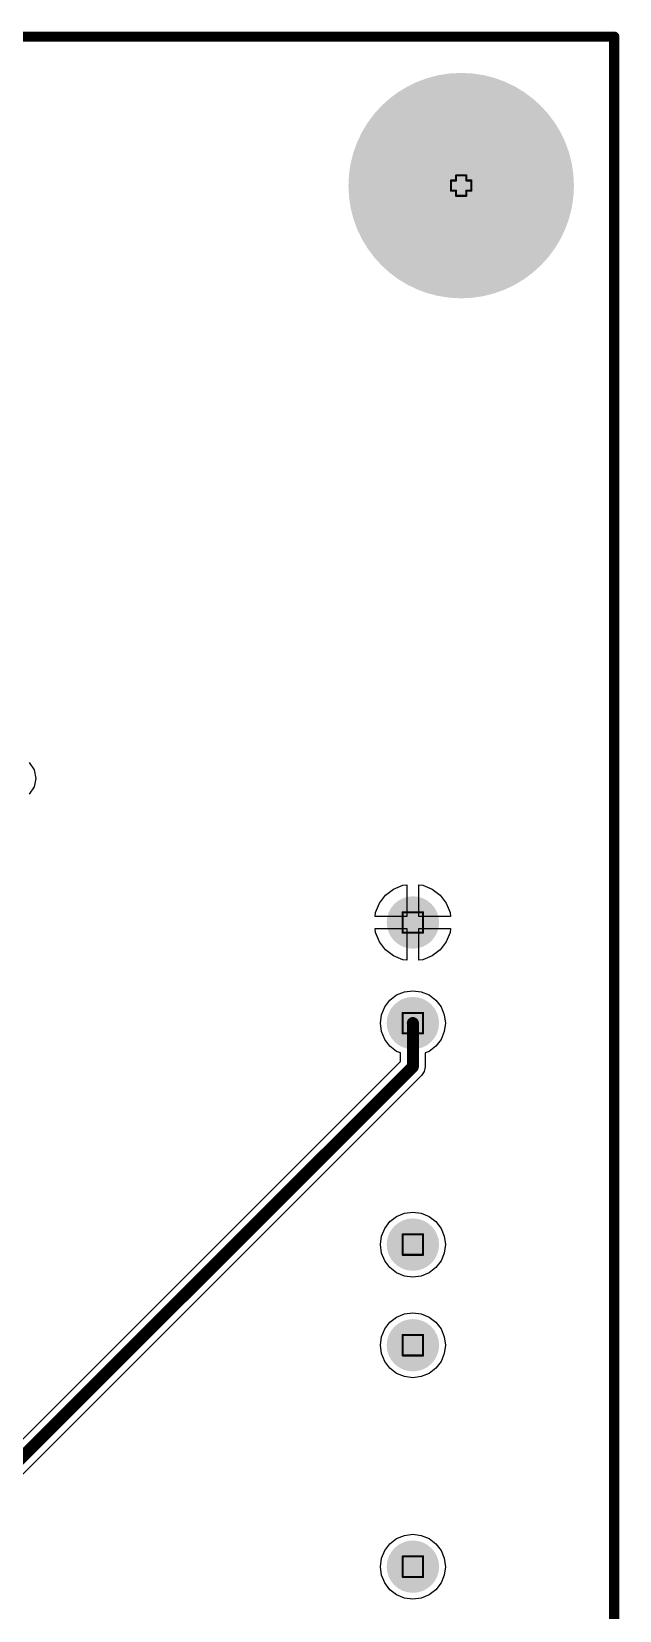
# Model space of a CAD drawing. Header units: millimetres. Extents: x -4.38 to -1.03, y 0 to 2.6.
# Drawn here: x -1.603 to -1.028, y 1.06 to 2.603 of the extents above; entities that cross this region are included whole.
import ezdxf

# ---------------------------------------------------------------- set-up
doc = ezdxf.new("R2010")
doc.units = ezdxf.units.MM
doc.header["$MEASUREMENT"] = 0
for name, color, linetype in [('BottomLayer', 5, 'Continuous'), ('DrillDrawing', 1, 'Continuous'), ('Mechanical1', 6, 'Continuous'), ('PadHoleLayer', 156, 'Continuous')]:
    doc.layers.add(name, color=color, linetype=linetype)

msp = doc.modelspace()

# ---------------------------------------------------------------- hatches: boundary and pattern name
at = {"layer": 'BottomLayer'}
h = msp.add_hatch(color=5, dxfattribs=at)
edge = h.paths.add_edge_path()
edge.add_arc((-1.1829, 2.4528), 0.1102, 0, 360, ccw=False)
h = msp.add_hatch(color=5, dxfattribs=at)
edge = h.paths.add_edge_path()
edge.add_arc((-1.2301, 1.7323), 0.0256, 0, 360, ccw=False)
h = msp.add_hatch(color=5, dxfattribs=at)
edge = h.paths.add_edge_path()
edge.add_arc((-1.2301, 1.6339), 0.0256, 0, 360, ccw=False)
h = msp.add_hatch(color=5, dxfattribs=at)
edge = h.paths.add_edge_path()
edge.add_arc((-1.2301, 1.4173), 0.0256, 0, 360, ccw=False)
h = msp.add_hatch(color=5, dxfattribs=at)
edge = h.paths.add_edge_path()
edge.add_arc((-1.2301, 1.3189), 0.0256, 0, 360, ccw=False)
h = msp.add_hatch(color=5, dxfattribs=at)
edge = h.paths.add_edge_path()
edge.add_arc((-1.2301, 1.1024), 0.0256, 0, 360, ccw=False)
at = {"layer": 'PadHoleLayer'}
h = msp.add_hatch(color=156, dxfattribs=at)
edge = h.paths.add_edge_path()
edge.add_arc((-1.1829, 2.4528), 0.063, 0, 360, ccw=False)
h = msp.add_hatch(color=156, dxfattribs=at)
edge = h.paths.add_edge_path()
edge.add_arc((-1.2301, 1.7323), 0.0197, 0, 360, ccw=False)
h = msp.add_hatch(color=156, dxfattribs=at)
edge = h.paths.add_edge_path()
edge.add_arc((-1.2301, 1.6339), 0.0197, 0, 360, ccw=False)
h = msp.add_hatch(color=156, dxfattribs=at)
edge = h.paths.add_edge_path()
edge.add_arc((-1.2301, 1.4173), 0.0197, 0, 360, ccw=False)
h = msp.add_hatch(color=156, dxfattribs=at)
edge = h.paths.add_edge_path()
edge.add_arc((-1.2301, 1.3189), 0.0197, 0, 360, ccw=False)
h = msp.add_hatch(color=156, dxfattribs=at)
edge = h.paths.add_edge_path()
edge.add_arc((-1.2301, 1.1024), 0.0197, 0, 360, ccw=False)

# ---------------------------------------------------------------- linework, layer by layer
at = {"layer": 'BottomLayer'}
for p, q in [((-1.0333, 2.5984), (-4.3797, 2.5984)), ((-1.0333, 0), (-1.0333, 2.5984)), ((-1.6051, 1.8888), (-1.6003, 1.8817)), ((-1.6003, 1.8817), (-1.5986, 1.8732)), ((-1.5986, 1.8732), (-1.6003, 1.8648)), ((-1.6003, 1.8648), (-1.6051, 1.8576)), ((-1.2568, 1.759), (-1.249, 1.765)), ((-1.249, 1.765), (-1.2399, 1.7687)), ((-1.2399, 1.7687), (-1.236, 1.7692)), ((-1.236, 1.7692), (-1.236, 1.7382)), ((-1.2242, 1.7382), (-1.2242, 1.7692)), ((-1.2242, 1.7692), (-1.2204, 1.7687)), ((-1.2204, 1.7687), (-1.2113, 1.765)), ((-1.2113, 1.765), (-1.2035, 1.759)), ((-1.2666, 1.742), (-1.2628, 1.7511)), ((-1.2628, 1.7511), (-1.2568, 1.759)), ((-1.2035, 1.759), (-1.1975, 1.7511)), ((-1.1975, 1.7511), (-1.1937, 1.742)), ((-1.2671, 1.7382), (-1.2666, 1.742)), ((-1.236, 1.7382), (-1.2671, 1.7382)), ((-1.1932, 1.7382), (-1.2242, 1.7382)), ((-1.1937, 1.742), (-1.1932, 1.7382)), ((-1.2666, 1.7225), (-1.2671, 1.7264)), ((-1.2671, 1.7264), (-1.236, 1.7264)), ((-1.2628, 1.7134), (-1.2666, 1.7225)), ((-1.236, 1.7264), (-1.236, 1.6953)), ((-1.2242, 1.6953), (-1.2242, 1.7264)), ((-1.2242, 1.7264), (-1.1932, 1.7264)), ((-1.1937, 1.7225), (-1.1975, 1.7134)), ((-1.1932, 1.7264), (-1.1937, 1.7225)), ((-1.2568, 1.7056), (-1.2628, 1.7134)), ((-1.249, 1.6996), (-1.2568, 1.7056)), ((-1.2399, 1.6958), (-1.249, 1.6996)), ((-1.2113, 1.6996), (-1.2204, 1.6958)), ((-1.2035, 1.7056), (-1.2113, 1.6996)), ((-1.1975, 1.7134), (-1.2035, 1.7056)), ((-1.236, 1.6953), (-1.2399, 1.6958)), ((-1.2204, 1.6958), (-1.2242, 1.6953)), ((-1.2576, 1.6497), (-1.2526, 1.6563)), ((-1.2526, 1.6563), (-1.246, 1.6614)), ((-1.246, 1.6614), (-1.2384, 1.6645)), ((-1.2384, 1.6645), (-1.2301, 1.6656)), ((-1.2301, 1.6656), (-1.2219, 1.6645)), ((-1.2219, 1.6645), (-1.2142, 1.6614)), ((-1.2142, 1.6614), (-1.2077, 1.6563)), ((-1.2077, 1.6563), (-1.2026, 1.6497)), ((-1.2619, 1.6339), (-1.2608, 1.6421)), ((-1.2608, 1.6421), (-1.2576, 1.6497)), ((-1.2026, 1.6497), (-1.1994, 1.6421)), ((-1.1994, 1.6421), (-1.1984, 1.6339)), ((-1.2608, 1.6256), (-1.2619, 1.6339)), ((-1.2576, 1.618), (-1.2608, 1.6256)), ((-1.1994, 1.6256), (-1.2026, 1.618)), ((-1.1984, 1.6339), (-1.1994, 1.6256)), ((-1.2526, 1.6114), (-1.2576, 1.618)), ((-1.246, 1.6063), (-1.2526, 1.6114)), ((-1.2422, 1.6048), (-1.246, 1.6063)), ((-1.2142, 1.6063), (-1.2181, 1.6048)), ((-1.2077, 1.6114), (-1.2142, 1.6063)), ((-1.2026, 1.618), (-1.2077, 1.6114)), ((-1.6838, 1.1546), (-1.2422, 1.5963)), ((-1.2422, 1.5963), (-1.2422, 1.6048)), ((-1.2181, 1.5913), (-1.219, 1.5867)), ((-1.2181, 1.6048), (-1.2181, 1.5913)), ((-1.2181, 1.5913), (-1.2181, 1.5913)), ((-1.2216, 1.5827), (-1.6703, 1.1341)), ((-1.219, 1.5867), (-1.2216, 1.5827)), ((-1.2576, 1.4332), (-1.2526, 1.4398)), ((-1.2526, 1.4398), (-1.246, 1.4448)), ((-1.246, 1.4448), (-1.2384, 1.448)), ((-1.2384, 1.448), (-1.2301, 1.4491)), ((-1.2301, 1.4491), (-1.2219, 1.448)), ((-1.2219, 1.448), (-1.2142, 1.4448)), ((-1.2142, 1.4448), (-1.2077, 1.4398)), ((-1.2077, 1.4398), (-1.2026, 1.4332)), ((-1.2619, 1.4173), (-1.2608, 1.4255)), ((-1.2608, 1.4255), (-1.2576, 1.4332)), ((-1.2026, 1.4332), (-1.1994, 1.4255)), ((-1.1994, 1.4255), (-1.1984, 1.4173)), ((-1.2608, 1.4091), (-1.2619, 1.4173)), ((-1.2576, 1.4014), (-1.2608, 1.4091)), ((-1.1994, 1.4091), (-1.2026, 1.4014)), ((-1.1984, 1.4173), (-1.1994, 1.4091)), ((-1.2526, 1.3949), (-1.2576, 1.4014)), ((-1.246, 1.3898), (-1.2526, 1.3949)), ((-1.2384, 1.3866), (-1.246, 1.3898)), ((-1.2142, 1.3898), (-1.2219, 1.3866)), ((-1.2077, 1.3949), (-1.2142, 1.3898)), ((-1.2026, 1.4014), (-1.2077, 1.3949)), ((-1.2301, 1.3856), (-1.2384, 1.3866)), ((-1.2219, 1.3866), (-1.2301, 1.3856)), ((-1.2526, 1.3414), (-1.246, 1.3464)), ((-1.246, 1.3464), (-1.2384, 1.3496)), ((-1.2384, 1.3496), (-1.2301, 1.3507)), ((-1.2301, 1.3507), (-1.2219, 1.3496)), ((-1.2219, 1.3496), (-1.2142, 1.3464)), ((-1.2142, 1.3464), (-1.2077, 1.3414)), ((-1.2608, 1.3271), (-1.2576, 1.3348)), ((-1.2576, 1.3348), (-1.2526, 1.3414)), ((-1.2077, 1.3414), (-1.2026, 1.3348)), ((-1.2026, 1.3348), (-1.1994, 1.3271)), ((-1.2619, 1.3189), (-1.2608, 1.3271)), ((-1.2608, 1.3107), (-1.2619, 1.3189)), ((-1.1994, 1.3271), (-1.1984, 1.3189)), ((-1.1984, 1.3189), (-1.1994, 1.3107)), ((-1.2576, 1.303), (-1.2608, 1.3107)), ((-1.2526, 1.2964), (-1.2576, 1.303)), ((-1.2026, 1.303), (-1.2077, 1.2964)), ((-1.1994, 1.3107), (-1.2026, 1.303)), ((-1.246, 1.2914), (-1.2526, 1.2964)), ((-1.2384, 1.2882), (-1.246, 1.2914)), ((-1.2301, 1.2871), (-1.2384, 1.2882)), ((-1.2219, 1.2882), (-1.2301, 1.2871)), ((-1.2142, 1.2914), (-1.2219, 1.2882)), ((-1.2077, 1.2964), (-1.2142, 1.2914)), ((-1.2526, 1.1248), (-1.246, 1.1299)), ((-1.246, 1.1299), (-1.2384, 1.133)), ((-1.2384, 1.133), (-1.2301, 1.1341)), ((-1.2301, 1.1341), (-1.2219, 1.133)), ((-1.2219, 1.133), (-1.2142, 1.1299)), ((-1.2142, 1.1299), (-1.2077, 1.1248)), ((-1.2608, 1.1106), (-1.2576, 1.1182)), ((-1.2576, 1.1182), (-1.2526, 1.1248)), ((-1.2077, 1.1248), (-1.2026, 1.1182)), ((-1.2026, 1.1182), (-1.1994, 1.1106)), ((-1.2619, 1.1024), (-1.2608, 1.1106)), ((-1.2608, 1.0941), (-1.2619, 1.1024)), ((-1.1994, 1.1106), (-1.1984, 1.1024)), ((-1.1984, 1.1024), (-1.1994, 1.0941)), ((-1.2576, 1.0865), (-1.2608, 1.0941)), ((-1.2526, 1.0799), (-1.2576, 1.0865)), ((-1.2026, 1.0865), (-1.2077, 1.0799)), ((-1.1994, 1.0941), (-1.2026, 1.0865)), ((-1.246, 1.0749), (-1.2526, 1.0799)), ((-1.2384, 1.0717), (-1.246, 1.0749)), ((-1.2301, 1.0706), (-1.2384, 1.0717)), ((-1.2219, 1.0717), (-1.2301, 1.0706)), ((-1.2142, 1.0749), (-1.2219, 1.0717)), ((-1.2077, 1.0799), (-1.2142, 1.0749))]:
    msp.add_line(p, q, dxfattribs=at)
at = {"layer": 'BottomLayer', "const_width": 0.0118}
for points in [[(-1.2301, 1.5913), (-1.2301, 1.6339)], [(-1.2301, 1.5913), (-1.6788, 1.1426)]]:
    msp.add_lwpolyline(points, dxfattribs=at)
at = {"layer": 'BottomLayer', "const_width": 0.00591}
for points in [[(-1.2272, 1.6339, -1), (-1.2331, 1.6339, -1)], [(-1.2272, 1.5913, -1), (-1.2331, 1.5913, -1)], [(-1.2272, 1.5913, -1), (-1.2331, 1.5913, -1)]]:
    msp.add_lwpolyline(points, format="xyb", close=True, dxfattribs=at)
at = {"layer": 'DrillDrawing', "const_width": 0.002}
for points in [[(-1.1879, 2.4578), (-1.1929, 2.4578)], [(-1.1929, 2.4478), (-1.1929, 2.4578)], [(-1.1779, 2.4628), (-1.1879, 2.4628)], [(-1.1879, 2.4578), (-1.1879, 2.4628)], [(-1.1779, 2.4578), (-1.1779, 2.4628)], [(-1.1729, 2.4578), (-1.1779, 2.4578)], [(-1.1729, 2.4478), (-1.1729, 2.4578)], [(-1.1879, 2.4478), (-1.1929, 2.4478)], [(-1.1879, 2.4428), (-1.1879, 2.4478)], [(-1.1779, 2.4428), (-1.1879, 2.4428)], [(-1.1729, 2.4478), (-1.1779, 2.4478)], [(-1.1779, 2.4428), (-1.1779, 2.4478)], [(-1.2401, 1.7223), (-1.2401, 1.7423)], [(-1.2201, 1.7423), (-1.2401, 1.7423)], [(-1.2201, 1.7223), (-1.2201, 1.7423)], [(-1.2201, 1.7223), (-1.2401, 1.7223)], [(-1.2401, 1.6239), (-1.2401, 1.6439)], [(-1.2201, 1.6439), (-1.2401, 1.6439)], [(-1.2201, 1.6239), (-1.2201, 1.6439)], [(-1.2201, 1.6239), (-1.2401, 1.6239)], [(-1.2401, 1.4073), (-1.2401, 1.4273)], [(-1.2201, 1.4273), (-1.2401, 1.4273)], [(-1.2201, 1.4073), (-1.2201, 1.4273)], [(-1.2201, 1.4073), (-1.2401, 1.4073)], [(-1.2401, 1.3089), (-1.2401, 1.3289)], [(-1.2201, 1.3289), (-1.2401, 1.3289)], [(-1.2201, 1.3089), (-1.2201, 1.3289)], [(-1.2201, 1.3089), (-1.2401, 1.3089)], [(-1.2401, 1.0924), (-1.2401, 1.1124)], [(-1.2201, 1.1124), (-1.2401, 1.1124)], [(-1.2201, 1.0924), (-1.2201, 1.1124)], [(-1.2201, 1.0924), (-1.2401, 1.0924)]]:
    msp.add_lwpolyline(points, dxfattribs=at)
at = {"layer": 'DrillDrawing', "const_width": 0.001}
for points in [[(-1.1924, 2.4578, -1), (-1.1934, 2.4578, -1)], [(-1.1924, 2.4578, -1), (-1.1934, 2.4578, -1)], [(-1.1874, 2.4628, -1), (-1.1884, 2.4628, -1)], [(-1.1874, 2.4628, -1), (-1.1884, 2.4628, -1)], [(-1.1874, 2.4578, -1), (-1.1884, 2.4578, -1)], [(-1.1874, 2.4578, -1), (-1.1884, 2.4578, -1)], [(-1.1774, 2.4628, -1), (-1.1784, 2.4628, -1)], [(-1.1774, 2.4628, -1), (-1.1784, 2.4628, -1)], [(-1.1774, 2.4578, -1), (-1.1784, 2.4578, -1)], [(-1.1774, 2.4578, -1), (-1.1784, 2.4578, -1)], [(-1.1724, 2.4578, -1), (-1.1734, 2.4578, -1)], [(-1.1724, 2.4578, -1), (-1.1734, 2.4578, -1)], [(-1.1924, 2.4478, -1), (-1.1934, 2.4478, -1)], [(-1.1924, 2.4478, -1), (-1.1934, 2.4478, -1)], [(-1.1874, 2.4478, -1), (-1.1884, 2.4478, -1)], [(-1.1874, 2.4478, -1), (-1.1884, 2.4478, -1)], [(-1.1874, 2.4428, -1), (-1.1884, 2.4428, -1)], [(-1.1874, 2.4428, -1), (-1.1884, 2.4428, -1)], [(-1.1774, 2.4478, -1), (-1.1784, 2.4478, -1)], [(-1.1774, 2.4478, -1), (-1.1784, 2.4478, -1)], [(-1.1774, 2.4428, -1), (-1.1784, 2.4428, -1)], [(-1.1774, 2.4428, -1), (-1.1784, 2.4428, -1)], [(-1.1724, 2.4478, -1), (-1.1734, 2.4478, -1)], [(-1.1724, 2.4478, -1), (-1.1734, 2.4478, -1)], [(-1.2396, 1.7423, -1), (-1.2406, 1.7423, -1)], [(-1.2396, 1.7423, -1), (-1.2406, 1.7423, -1)], [(-1.2196, 1.7423, -1), (-1.2206, 1.7423, -1)], [(-1.2196, 1.7423, -1), (-1.2206, 1.7423, -1)], [(-1.2396, 1.7223, -1), (-1.2406, 1.7223, -1)], [(-1.2396, 1.7223, -1), (-1.2406, 1.7223, -1)], [(-1.2196, 1.7223, -1), (-1.2206, 1.7223, -1)], [(-1.2196, 1.7223, -1), (-1.2206, 1.7223, -1)], [(-1.2396, 1.6439, -1), (-1.2406, 1.6439, -1)], [(-1.2396, 1.6439, -1), (-1.2406, 1.6439, -1)], [(-1.2196, 1.6439, -1), (-1.2206, 1.6439, -1)], [(-1.2196, 1.6439, -1), (-1.2206, 1.6439, -1)], [(-1.2396, 1.6239, -1), (-1.2406, 1.6239, -1)], [(-1.2396, 1.6239, -1), (-1.2406, 1.6239, -1)], [(-1.2196, 1.6239, -1), (-1.2206, 1.6239, -1)], [(-1.2196, 1.6239, -1), (-1.2206, 1.6239, -1)], [(-1.2396, 1.4273, -1), (-1.2406, 1.4273, -1)], [(-1.2396, 1.4273, -1), (-1.2406, 1.4273, -1)], [(-1.2196, 1.4273, -1), (-1.2206, 1.4273, -1)], [(-1.2196, 1.4273, -1), (-1.2206, 1.4273, -1)], [(-1.2396, 1.4073, -1), (-1.2406, 1.4073, -1)], [(-1.2396, 1.4073, -1), (-1.2406, 1.4073, -1)], [(-1.2196, 1.4073, -1), (-1.2206, 1.4073, -1)], [(-1.2196, 1.4073, -1), (-1.2206, 1.4073, -1)], [(-1.2396, 1.3289, -1), (-1.2406, 1.3289, -1)], [(-1.2396, 1.3289, -1), (-1.2406, 1.3289, -1)], [(-1.2196, 1.3289, -1), (-1.2206, 1.3289, -1)], [(-1.2196, 1.3289, -1), (-1.2206, 1.3289, -1)], [(-1.2396, 1.3089, -1), (-1.2406, 1.3089, -1)], [(-1.2396, 1.3089, -1), (-1.2406, 1.3089, -1)], [(-1.2196, 1.3089, -1), (-1.2206, 1.3089, -1)], [(-1.2196, 1.3089, -1), (-1.2206, 1.3089, -1)], [(-1.2396, 1.1124, -1), (-1.2406, 1.1124, -1)], [(-1.2396, 1.1124, -1), (-1.2406, 1.1124, -1)], [(-1.2196, 1.1124, -1), (-1.2206, 1.1124, -1)], [(-1.2196, 1.1124, -1), (-1.2206, 1.1124, -1)], [(-1.2396, 1.0924, -1), (-1.2406, 1.0924, -1)], [(-1.2396, 1.0924, -1), (-1.2406, 1.0924, -1)], [(-1.2196, 1.0924, -1), (-1.2206, 1.0924, -1)], [(-1.2196, 1.0924, -1), (-1.2206, 1.0924, -1)]]:
    msp.add_lwpolyline(points, format="xyb", close=True, dxfattribs=at)
at = {"layer": 'Mechanical1', "const_width": 0.01}
for points in [[(-1.0333, 2.5984), (-4.3797, 2.5984)], [(-1.0333, 0), (-1.0333, 2.5984)]]:
    msp.add_lwpolyline(points, dxfattribs=at)
at = {"layer": 'Mechanical1', "const_width": 0.005}
msp.add_lwpolyline([(-1.0308, 2.5984, -1), (-1.0358, 2.5984, -1)], format="xyb", close=True, dxfattribs=at)
msp.add_lwpolyline([(-1.0308, 2.5984, -1), (-1.0358, 2.5984, -1)], format="xyb", close=True, dxfattribs=at)

doc.saveas('drawing.dxf')
